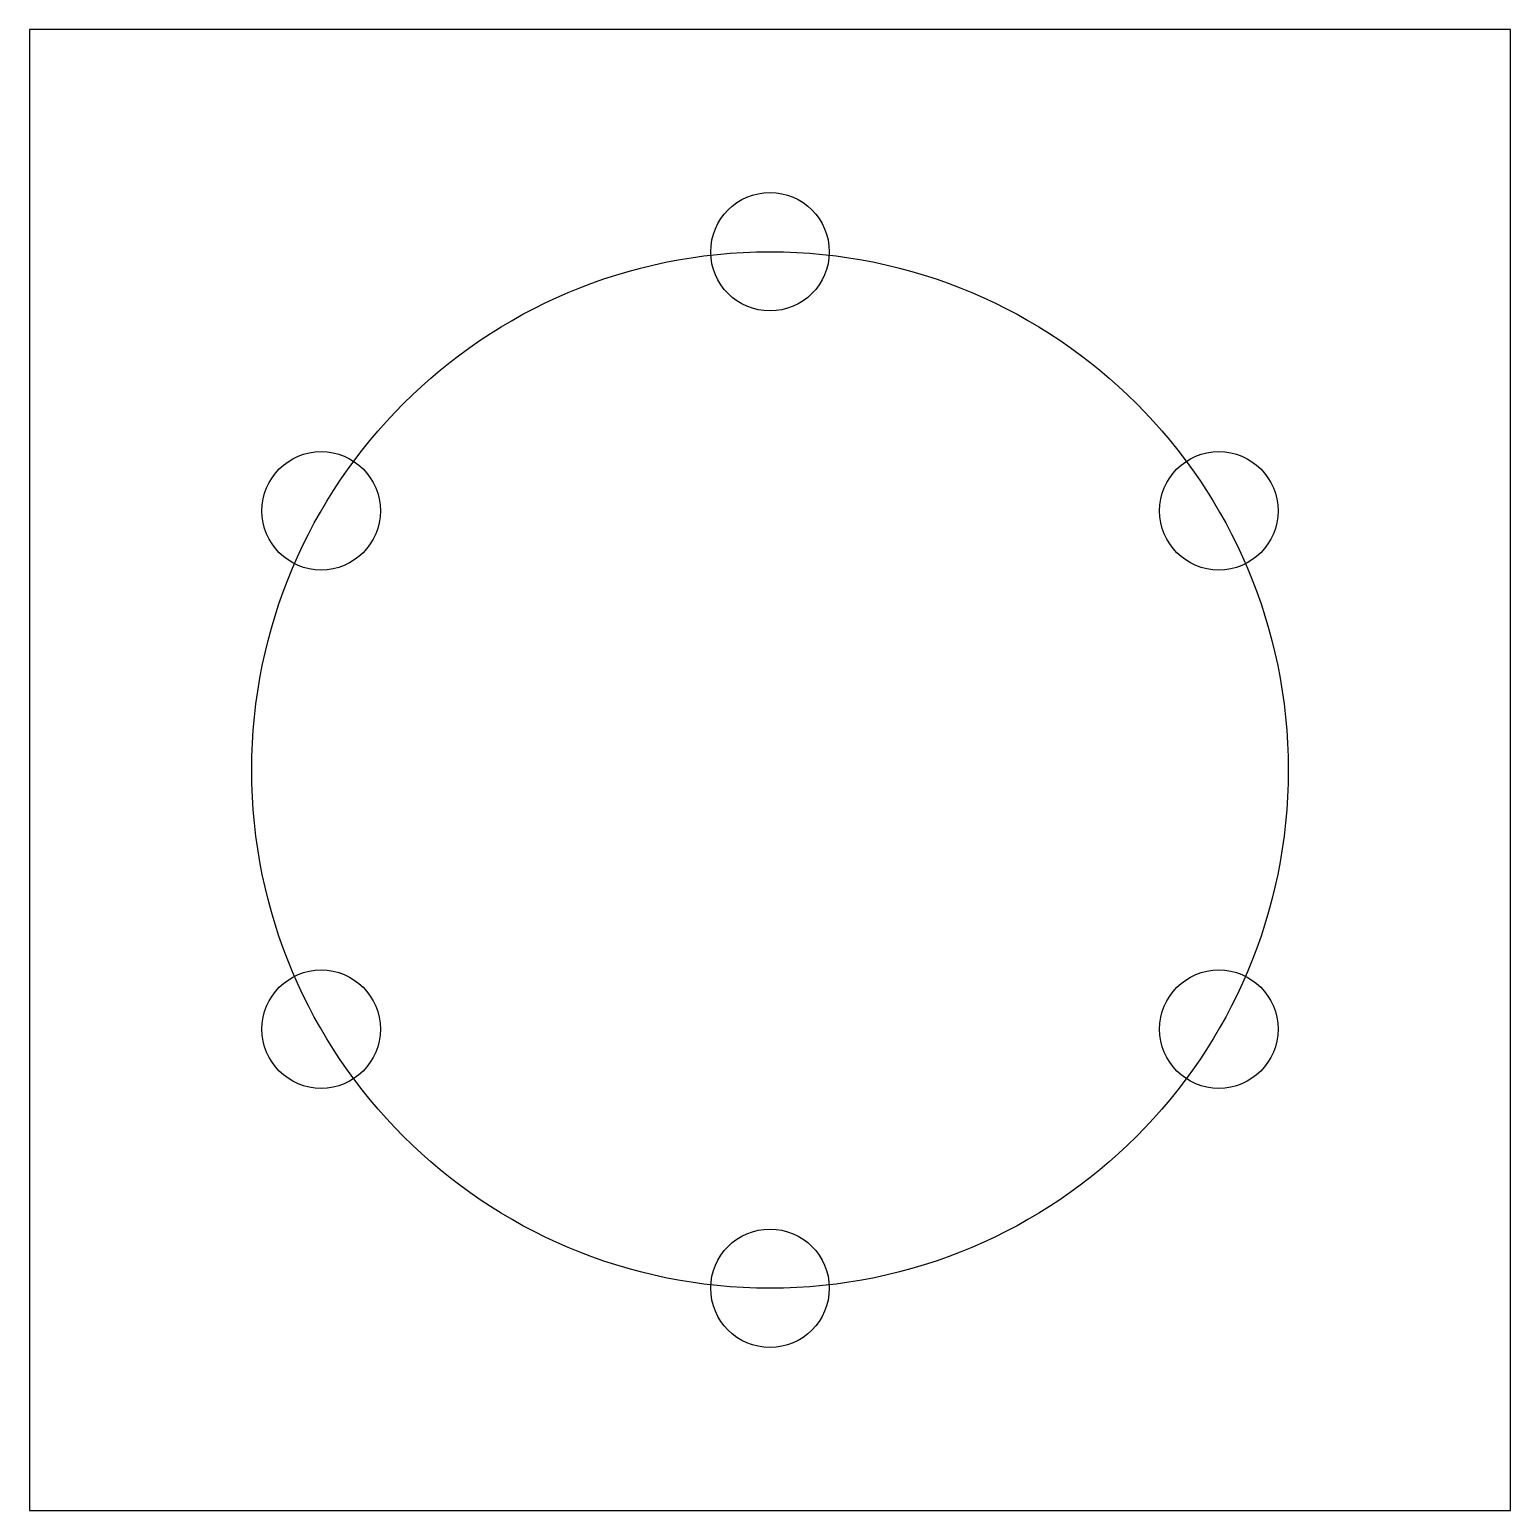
# Model space of a CAD drawing. Header units: millimetres. Extents: x 200 to 300, y 200 to 300.
import ezdxf

# ---------------------------------------------------------------- set-up
doc = ezdxf.new("R2010")
doc.units = ezdxf.units.MM

# ---------------------------------------------------------------- blocks, each defined once
blk = doc.blocks.new('*U2')
blk.add_circle((0, 0), 4)
blk = doc.blocks.new('*U3')
at = {"color": 0, "linetype": 'ByBlock', "lineweight": -2, "transparency": 16777216}
blk.add_blockref('*U2', (250, 285), dxfattribs=at)
for p, rotation in [((219.69, 267.5), 59.99999999999999), ((280.31, 267.5), 299.9999999999999), ((219.69, 232.5), 120), ((280.31, 232.5), 240), ((250, 215), 180)]:
    blk.add_blockref('*U2', p, dxfattribs=dict(at, rotation=rotation))

msp = doc.modelspace()

# ---------------------------------------------------------------- linework, layer by layer
msp.add_lwpolyline([(200, 200), (300, 200), (300, 300), (200, 300)], close=True)
msp.add_circle((250, 250), 35)

# ---------------------------------------------------------------- block references
msp.add_blockref('*U3', (0, 0))

doc.saveas('drawing.dxf')
